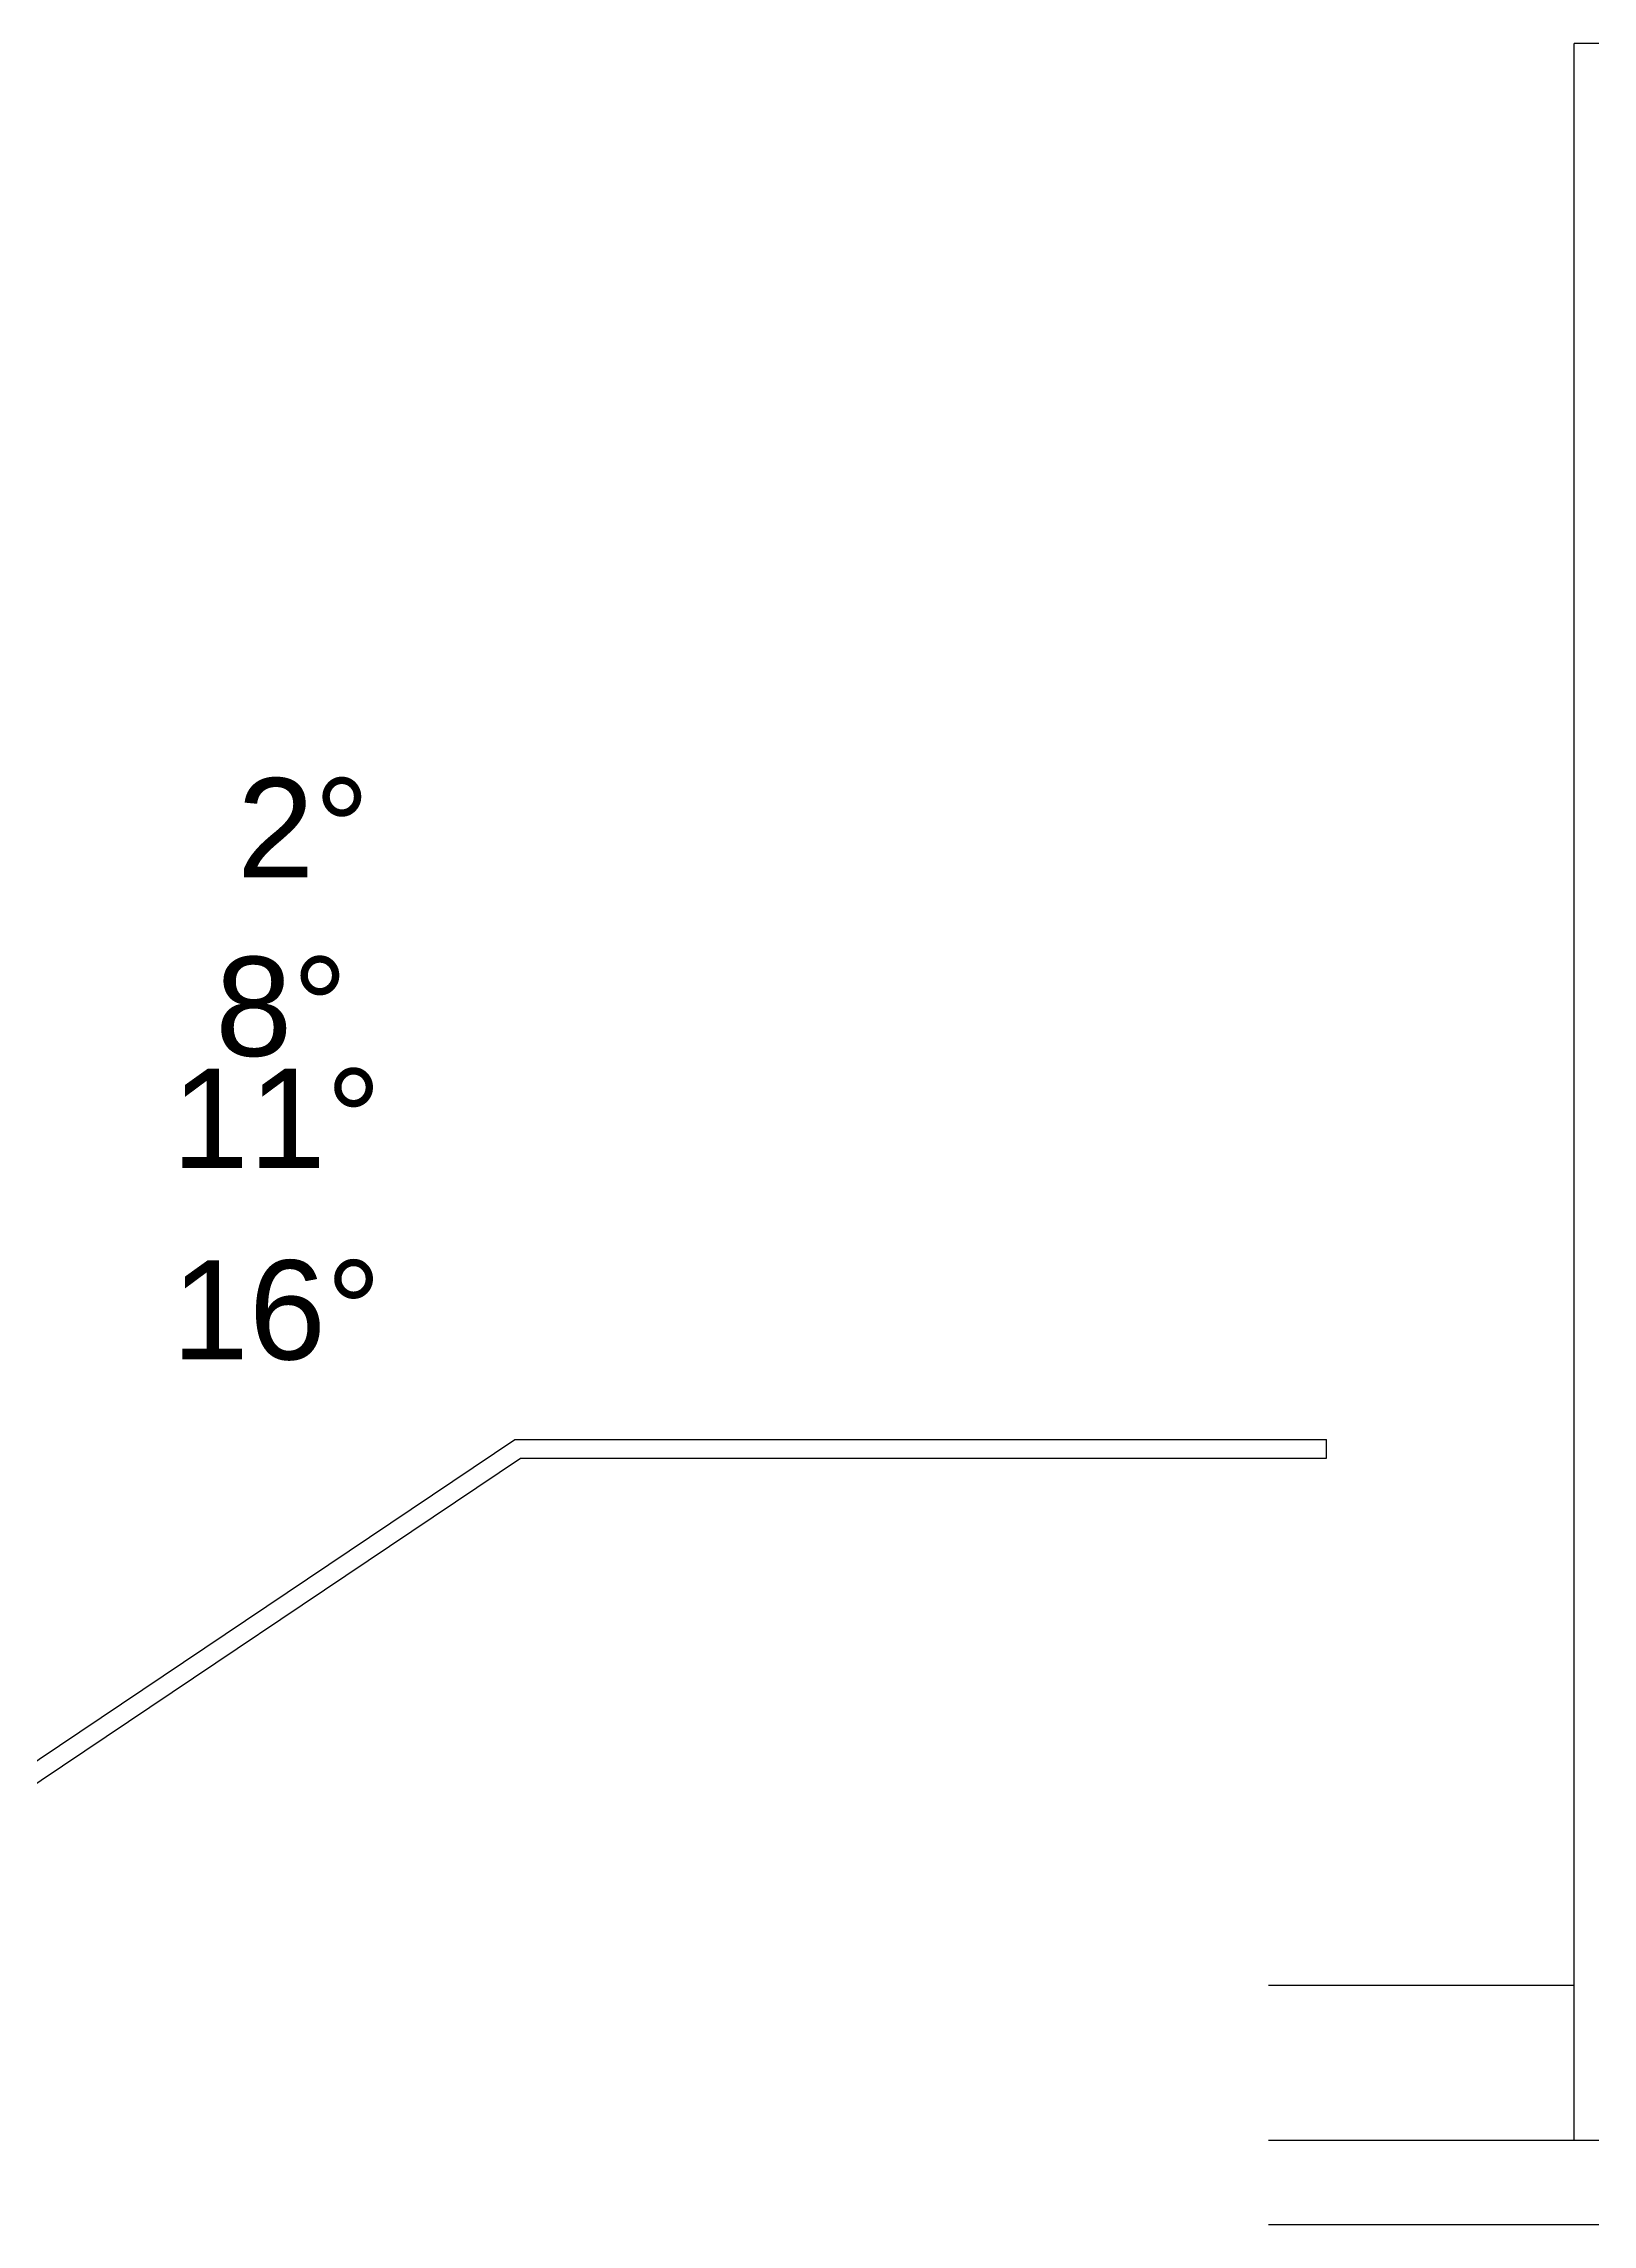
# Model space of a CAD drawing. Header units: inches. Extents: x -89 to 2397, y -1685 to 216.
# Drawn here: x 362.9 to 487.9, y 9.4 to 185.3 of the extents above; entities that cross this region are included whole.
import ezdxf

# ---------------------------------------------------------------- set-up
doc = ezdxf.new("R2010")
doc.units = ezdxf.units.IN
doc.header["$MEASUREMENT"] = 0
doc.linetypes.add('CENTER', pattern=[2, 1.25, -0.25, 0.25, -0.25])
doc.layers.add('Dimensions', color=3, linetype='CENTER')
doc.styles.get("Standard").update_dxf_attribs({"font": 'arial.ttf', "height": 8})
doc.dimstyles.get("Standard").update_dxf_attribs({"dimtxt": 0.18, "dimasz": 0.18, "dimexe": 0.18, "dimexo": 0.0625, "dimgap": 0.09, "dimtad": 0, "dimtih": 1, "dimtoh": 1, "dimdec": 1, "dimzin": 0, "dimdsep": 46, "dimtxsty": 'Standard', "dimcen": 0.09, "dimadec": 0, "dimazin": 0, "dimtfac": 1, "dimtdec": 4, "dimtofl": 0, "dimtmove": 0, "dimatfit": 3, "dimfxl": 1, "dimtolj": 1, "dimtzin": 0, "dimarcsym": 0})

# ---------------------------------------------------------------- blocks, each defined once
blk = doc.blocks.new('*D81')
at = {"layer": 'Defpoints', "color": 0}
for p in [(366.32, 86.74), (371.5, 85.23), (363.12, 81.84), (376.37, 81.84), (381.2, 82.02)]:
    blk.add_point(p, dxfattribs=at)
at = {"layer": 'Dimensions', "color": 0, "insert": (381.72, 83.15), "char_height": 8, "attachment_point": 5}
blk.add_mtext('\\A1;16%%d', dxfattribs=at)
blk = doc.blocks.new('*D82')
at = {"layer": 'Defpoints', "color": 0}
for p in [(365.16, 97.33), (370.47, 96.35), (379.77, 86.06), (363.12, 81.84), (376.37, 81.84)]:
    blk.add_point(p, dxfattribs=at)
at = {"layer": 'Dimensions', "color": 0, "insert": (381.72, 98.66), "char_height": 8, "attachment_point": 5}
blk.add_mtext('\\A1;11%%d', dxfattribs=at)
blk = doc.blocks.new('*D83')
at = {"layer": 'Defpoints', "color": 0}
for p in [(365.29, 105.04), (370.64, 104.33), (380.17, 88.88), (363.12, 81.84), (376.37, 81.84)]:
    blk.add_point(p, dxfattribs=at)
at = {"layer": 'Dimensions', "color": 0, "insert": (382.11, 107.63), "char_height": 8, "attachment_point": 5}
blk.add_mtext('\\A1;8%%d', dxfattribs=at)
blk = doc.blocks.new('*D84')
at = {"layer": 'Defpoints', "color": 0}
for p in [(365.55, 120.48), (370.95, 120.33), (383.37, 94.56), (363.12, 81.84), (376.37, 81.84)]:
    blk.add_point(p, dxfattribs=at)
at = {"layer": 'Dimensions', "color": 0, "insert": (383.88, 122.1), "char_height": 8, "attachment_point": 5}
blk.add_mtext('\\A1;2%%d', dxfattribs=at)

msp = doc.modelspace()

# ---------------------------------------------------------------- linework, layer by layer
for p, q in [((486.39, 16.24), (486.39, 185.34)), ((562.39, 185.34), (486.39, 185.34)), ((343.29, 34.05), (400.95, 72.74)), ((400.95, 72.74), (466.41, 72.74)), ((466.41, 71.24), (466.41, 72.74)), ((344.79, 33.25), (401.41, 71.24)), ((401.41, 71.24), (466.41, 71.24)), ((461.74, 28.74), (486.39, 28.74)), ((461.74, 16.24), (565.39, 16.24)), ((461.74, 9.44), (503.39, 9.44)), ((461.74, 9.44), (461.74, 9.44))]:
    msp.add_line(p, q)

# ---------------------------------------------------------------- dimensions: what is measured, and where the dimension line sits
at = {"layer": 'Dimensions'}
for base, line1, line2, picture, middle in [((383.37, 94.56), ((365.55, 120.48), (370.95, 120.33)), ((376.37, 81.84), (363.12, 81.84)), '*D84', (383.88, 122.1)), ((380.17, 88.88), ((365.29, 105.04), (370.64, 104.33)), ((376.37, 81.84), (363.12, 81.84)), '*D83', (382.11, 107.63)), ((379.7702, 86.0604), ((365.1626, 97.3345), (370.4718, 96.3484)), ((376.3691, 81.8441), (363.1191, 81.8441)), '*D82', (381.723, 98.656)), ((381.2, 82.02), ((366.32, 86.74), (371.5, 85.23)), ((376.37, 81.84), (363.12, 81.84)), '*D81', (381.72, 83.15))]:
    dim = msp.add_angular_dim_2l(base=base, line1=line1, line2=line2, dimstyle='Standard', override={"dimse1": 1, "dimse2": 1, "dimsd1": 1, "dimsd2": 1}, dxfattribs=at)
    dim.commit()
    dim.dimension.update_dxf_attribs({"geometry": picture, "text_midpoint": middle, "dimtype": 162})

doc.saveas('drawing.dxf')
